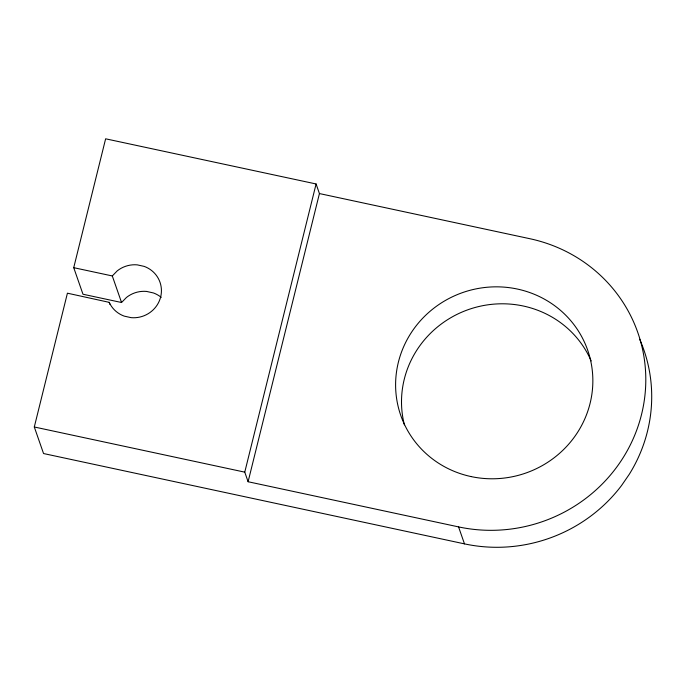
<?xml version="1.0" encoding="UTF-8"?>
<svg xmlns="http://www.w3.org/2000/svg" width="686" height="686" viewBox="0 0 686 686"><rect width="100%" height="100%" fill="white"/><g stroke="black" fill="none" stroke-linecap="round" stroke-linejoin="round"><path stroke-width="1.03" d="M639.678 339.261A152.129 146.95 -19.2 0 1 629.225 474.369L621.585 485.474A152.129 146.95 -19.2 0 1 464.473 543.869L43.552 453.54L34.3 426.984L67.417 293.188L109.211 302.346A27.337 26.402 -19.2 0 0 124.209 316.117L131.103 317.652A27.337 26.402 -19.2 0 0 160.618 297.115A27.337 26.402 -19.2 0 0 144.18 266.391L137.277 264.865A27.337 26.402 -19.2 0 0 117.237 270.867L112.298 275.952L73.728 267.677L105.627 138.804L316.092 183.968L319.427 193.563L248.1 481.735L458.565 526.899A152.129 146.95 -19.2 0 0 641.547 414.421A152.129 146.95 -19.2 0 0 529.892 238.719L319.427 193.563M248.1 481.735L244.765 472.148L316.092 183.968M73.728 267.677L82.98 294.234L121.551 302.509L126.49 297.432A27.337 26.402 -19.2 0 1 146.53 291.421L153.424 292.956A27.337 26.402 -19.2 0 1 161.227 297.372M34.3 426.984L244.765 472.148M458.565 526.899L464.473 543.869M112.298 275.952L121.551 302.509M109.211 302.346L109.897 304.31M404.397 424.848A98.99 95.611 -19.2 0 1 469.215 309.3A98.99 95.611 -19.2 0 1 591.169 360.939M471.025 476.564A98.99 95.611 -19.2 0 0 588.845 353.744A98.99 95.611 -19.2 0 0 422.816 318.124A98.99 95.611 -19.2 0 0 471.025 476.564"/></g></svg>
